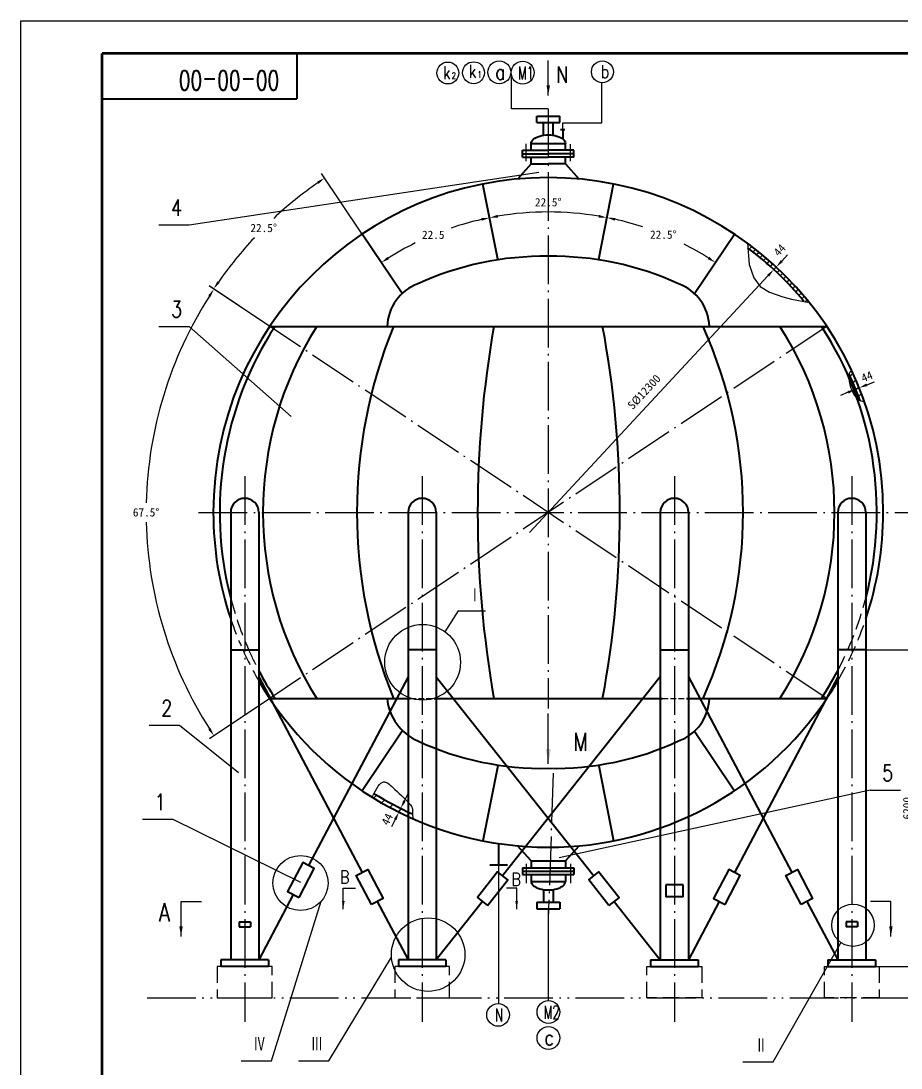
# Model space of a CAD drawing. Header units: millimetres. Extents: x 5127 to 5967, y 2001 to 2595.
# Drawn here: x 5126.9 to 5398.1, y 2271.9 to 2594.7 of the extents above; entities that cross this region are included whole.
import ezdxf

# ---------------------------------------------------------------- set-up
doc = ezdxf.new("R2010")
doc.units = ezdxf.units.MM
for name, pattern in [('CENTER', [19.5, 15, -2, 0.5, -2]), ('DASHED', [7, 5, -2]), ('DIVIDE', [22, 15, -2, 0.5, -2, 0.5, -2])]:
    doc.linetypes.add(name, pattern=pattern)
doc.layers.add('1', color=7, linetype='Continuous', lineweight=40)
for name, color, linetype in [('2', 6, 'Continuous'), ('3', 1, 'CENTER'), ('4', 2, 'DASHED'), ('5', 4, 'DIVIDE'), ('6', 3, 'Continuous')]:
    doc.layers.add(name, color=color, linetype=linetype)
doc.styles.add('HZ', font='txt', dxfattribs={"width": 0.8, "height": 4, "bigfont": 'HZTXT.SHX'})
doc.dimstyles.get("Standard").update_dxf_attribs({"dimtxt": 0.18, "dimasz": 0.18, "dimexe": 0.18, "dimexo": 0.0625, "dimgap": 0.09, "dimtad": 0, "dimtih": 1, "dimtoh": 1, "dimdec": 4, "dimzin": 0, "dimdsep": 46, "dimtxsty": 'Standard', "dimcen": 0.09, "dimadec": 0, "dimazin": 0, "dimtfac": 1, "dimtdec": 4, "dimtofl": 0, "dimtmove": 0, "dimatfit": 3, "dimfxl": 0, "dimtolj": 1, "dimtzin": 0, "dimarcsym": 0})

# ---------------------------------------------------------------- blocks, each defined once
blk = doc.blocks.new('*D357')
at = {"layer": '6', "color": 0, "lineweight": -2}
blk.add_arc((5289.39, 2443.18), 92.62, 80.3276, 99.6724, dxfattribs=at)
at = {"layer": '6', "color": 0}
for points in [[(5273.91, 2534.06), (5273.75, 2534.9), (5271.32, 2534.02)], [(5305.03, 2534.9), (5304.88, 2534.06), (5307.46, 2534.02)]]:
    blk.add_solid(points, dxfattribs=at)
at = {"layer": 'DEFPOINTS', "color": 0}
for p in [(5269.26, 2544.4), (5309.53, 2544.4), (5295.45, 2535.6), (5273.86, 2521.25), (5305.22, 2522.76)]:
    blk.add_point(p, dxfattribs=at)
at = {"layer": '6', "color": 0, "insert": (5289.39, 2538.77), "char_height": 2.55, "attachment_point": 5}
blk.add_mtext('\\A1;22.5%%D', dxfattribs=at)
blk = doc.blocks.new('*D360')
at = {"layer": '6', "color": 0, "lineweight": -2}
blk.add_line((5283.61, 2436.95), (5357.16, 2516.17), dxfattribs=at)
at = {"layer": '6', "color": 0}
blk.add_solid([(5356.85, 2516.46), (5357.47, 2515.88), (5358.89, 2518.04)], dxfattribs=at)
at = {"layer": 'DEFPOINTS', "color": 0}
for p in [(5358.89, 2518.04), (5289.39, 2443.18)]:
    blk.add_point(p, dxfattribs=at)
at = {"layer": '6', "color": 0, "insert": (5318.95, 2480.3), "char_height": 2.55, "attachment_point": 5, "rotation": 47.125}
blk.add_mtext('\\A1;S%%c12300', dxfattribs=at)
blk = doc.blocks.new('*D362')
at = {"layer": '6', "color": 0, "lineweight": -2}
for p, q in [((5203.58, 2500.52), (5184.98, 2512.95)), ((5203.58, 2385.85), (5184.98, 2373.42))]:
    blk.add_line(p, q, dxfattribs=at)
for start, end in [(147.4295, 178.6239), (181.3761, 212.5705)]:
    blk.add_arc((5289.39, 2443.18), 123.88, start, end, dxfattribs=at)
at = {"layer": '6', "color": 0}
for points in [[(5184.64, 2510.1), (5185.35, 2509.64), (5186.39, 2512)], [(5185.35, 2376.73), (5184.64, 2376.26), (5186.39, 2374.36)]]:
    blk.add_solid(points, dxfattribs=at)
at = {"layer": 'DEFPOINTS', "color": 0}
for p in [(5203.58, 2500.52), (5375.2, 2500.52), (5167.9, 2467.35), (5203.58, 2385.85), (5375.2, 2385.85)]:
    blk.add_point(p, dxfattribs=at)
at = {"layer": '6', "color": 0, "insert": (5165.52, 2443.18), "char_height": 2.55, "attachment_point": 5}
blk.add_mtext('\\A1;67.5%%d', dxfattribs=at)
blk = doc.blocks.new('*D363')
at = {"layer": '6', "color": 0, "lineweight": -2}
for p, q in [((5232.06, 2528.99), (5219.57, 2547.67)), ((5203.58, 2500.52), (5184.9, 2513))]:
    blk.add_line(p, q, dxfattribs=at)
for start, end in [(124.9286, 133.021), (136.9129, 145.0714)]:
    blk.add_arc((5289.39, 2443.18), 123.97, start, end, dxfattribs=at)
at = {"layer": '6', "color": 0}
for points in [[(5218.17, 2545.17), (5218.65, 2544.47), (5220.52, 2546.26)], [(5188.1, 2513.92), (5187.4, 2514.4), (5186.31, 2512.06)]]:
    blk.add_solid(points, dxfattribs=at)
at = {"layer": 'DEFPOINTS', "color": 0}
for p in [(5207.65, 2536.39), (5232.06, 2528.99), (5203.58, 2500.52), (5289.39, 2443.18), (5375.2, 2385.85)]:
    blk.add_point(p, dxfattribs=at)
at = {"layer": '6', "color": 0, "insert": (5201.73, 2530.84), "char_height": 2.55, "attachment_point": 5}
blk.add_mtext('\\A1;22.5%%D', dxfattribs=at)
blk = doc.blocks.new('*D364')
at = {"layer": '6', "color": 0, "lineweight": -2}
for start, end in [(71.7068, 77.1731), (57.8269, 63.1609)]:
    blk.add_arc((5289.39, 2443.18), 92.66, start, end, dxfattribs=at)
at = {"layer": '6', "color": 0}
for points in [[(5309.87, 2533.11), (5310.05, 2533.94), (5307.47, 2534.06)], [(5338.96, 2521.97), (5338.5, 2521.25), (5340.87, 2520.22)]]:
    blk.add_solid(points, dxfattribs=at)
at = {"layer": 'DEFPOINTS', "color": 0}
for p in [(5309.53, 2544.4), (5346.73, 2528.99), (5330.37, 2526.28), (5305.22, 2522.76), (5337.18, 2514.7)]:
    blk.add_point(p, dxfattribs=at)
at = {"layer": '6', "color": 0, "insert": (5324.85, 2528.78), "char_height": 2.55, "attachment_point": 5}
blk.add_mtext('\\A1;22.5%%d', dxfattribs=at)
blk = doc.blocks.new('*D368')
at = {"layer": '6', "color": 0, "lineweight": -2}
for p, q in [((5245.07, 2354.24), (5246.21, 2356.53)), ((5243.57, 2350.71), (5241.85, 2351.56)), ((5244.14, 2351.86), (5242.42, 2352.71)), ((5243.94, 2351.96), (5243.37, 2350.81)), ((5242.24, 2348.53), (5241.11, 2346.24))]:
    blk.add_line(p, q, dxfattribs=at)
at = {"layer": '6', "color": 0}
for points in [[(5244.69, 2354.43), (5245.45, 2354.05), (5243.94, 2351.96)], [(5241.86, 2348.71), (5242.62, 2348.34), (5243.37, 2350.81)]]:
    blk.add_solid(points, dxfattribs=at)
at = {"layer": 'DEFPOINTS', "color": 0}
for p in [(5243.37, 2350.81), (5243.57, 2350.71), (5244.14, 2351.86)]:
    blk.add_point(p, dxfattribs=at)
at = {"layer": '6', "color": 0, "insert": (5239.74, 2348.6), "char_height": 2.55, "attachment_point": 5, "rotation": 63.6403}
blk.add_mtext('\\A1;44', dxfattribs=at)
blk = doc.blocks.new('*D369')
at = {"layer": '6', "color": 0, "lineweight": -2}
for start, end in [(102.8277, 108.8459), (116.2535, 122.1723)]:
    blk.add_arc((5289.39, 2443.18), 92.61, start, end, dxfattribs=at)
at = {"layer": '6', "color": 0}
for points in [[(5268.74, 2533.89), (5268.92, 2533.06), (5271.32, 2534.01)], [(5240.31, 2521.21), (5239.85, 2521.93), (5237.94, 2520.18)]]:
    blk.add_solid(points, dxfattribs=at)
at = {"layer": 'DEFPOINTS', "color": 0}
for p in [(5269.26, 2544.4), (5259.62, 2530.88), (5232.06, 2528.99), (5273.86, 2521.25), (5244.33, 2510.62)]:
    blk.add_point(p, dxfattribs=at)
at = {"layer": '6', "color": 0, "insert": (5253.95, 2528.74), "char_height": 2.55, "attachment_point": 5}
blk.add_mtext('\\A1;22.5', dxfattribs=at)
blk = doc.blocks.new('*D388')
at = {"layer": '6', "color": 0, "lineweight": -2}
for p, q in [((5387.24, 2400.83), (5404.66, 2400.83)), ((5402.96, 2398.28), (5402.96, 2305.73)), ((5391.35, 2303.18), (5404.66, 2303.18))]:
    blk.add_line(p, q, dxfattribs=at)
at = {"layer": '6', "color": 0}
for points in [[(5402.53, 2398.28), (5403.38, 2398.28), (5402.96, 2400.83)], [(5402.53, 2305.73), (5403.38, 2305.73), (5402.96, 2303.18)]]:
    blk.add_solid(points, dxfattribs=at)
at = {"layer": 'DEFPOINTS', "color": 0}
for p in [(5387.24, 2400.83), (5391.35, 2303.18), (5402.96, 2303.18)]:
    blk.add_point(p, dxfattribs=at)
at = {"layer": '6', "color": 0, "insert": (5399.98, 2352.01), "char_height": 2.55, "attachment_point": 5, "rotation": 90}
blk.add_mtext('\\A1;6200', dxfattribs=at)
blk = doc.blocks.new('*D391')
at = {"layer": '6', "color": 0, "lineweight": -2}
for p, q in [((5361.36, 2520.67), (5363.1, 2522.53)), ((5358.89, 2518.04), (5359.61, 2518.81)), ((5358.89, 2518.04), (5360.13, 2516.88)), ((5359.61, 2518.81), (5360.85, 2517.65)), ((5357.15, 2516.18), (5355.41, 2514.32))]:
    blk.add_line(p, q, dxfattribs=at)
at = {"layer": '6', "color": 0}
for points in [[(5361.05, 2520.96), (5361.67, 2520.38), (5359.61, 2518.81)], [(5356.84, 2516.47), (5357.46, 2515.89), (5358.89, 2518.04)]]:
    blk.add_solid(points, dxfattribs=at)
at = {"layer": 'DEFPOINTS', "color": 0}
for p in [(5358.89, 2518.04), (5359.61, 2518.81), (5359.61, 2518.81)]:
    blk.add_point(p, dxfattribs=at)
at = {"layer": '6', "color": 0, "insert": (5360.66, 2524.04), "char_height": 2.55, "attachment_point": 5, "rotation": 46.8768}
blk.add_mtext('\\A1;44', dxfattribs=at)
blk = doc.blocks.new('*D392')
at = {"layer": '6', "color": 0, "lineweight": -2}
for p, q in [((5384.18, 2481.06), (5383.51, 2482.74)), ((5385.22, 2481.48), (5384.55, 2483.16)), ((5387.55, 2482.53), (5389.92, 2483.47)), ((5381.77, 2480.22), (5379.4, 2479.27)), ((5384.14, 2481.16), (5385.18, 2481.58))]:
    blk.add_line(p, q, dxfattribs=at)
at = {"layer": '6', "color": 0}
for points in [[(5387.39, 2482.92), (5387.71, 2482.13), (5385.18, 2481.58)], [(5381.61, 2480.61), (5381.93, 2479.82), (5384.14, 2481.16)]]:
    blk.add_solid(points, dxfattribs=at)
at = {"layer": 'DEFPOINTS', "color": 0}
for p in [(5384.18, 2481.06), (5385.18, 2481.58), (5385.22, 2481.48)]:
    blk.add_point(p, dxfattribs=at)
at = {"layer": '6', "color": 0, "insert": (5387.55, 2485.07), "char_height": 2.55, "attachment_point": 5, "rotation": 21.7846}
blk.add_mtext('\\A1;44', dxfattribs=at)

msp = doc.modelspace()

# ---------------------------------------------------------------- hatches: boundary and pattern name
at = {"layer": '2'}
h = msp.add_hatch(dxfattribs=at)
h.set_pattern_fill('ANSI31', color=256, scale=11.143505, style=0)
h.set_pattern_definition([(45, (694.6692, 1060.9133), (-0.984956, 0.984956), [])])
h.paths.add_polyline_path([(5350.73167, 2526.17377), (5350.85221, 2524.76993, -0.058777796), (5368.14979, 2508.22931), (5369.75624, 2507.92591, 0.064122323)])
h = msp.add_hatch(dxfattribs=at)
h.set_pattern_fill('ANSI31', color=256, scale=16.715258, style=0)
h.set_pattern_definition([(45, (694.6692, 1505.8244), (-1.477434, 1.477434), [])])
edge = h.paths.add_edge_path()
edge.add_spline(control_points=[(5382.82072, 2487.01415), (5382.45025, 2486.67808), (5382.22002, 2486.32314), (5382.08573, 2485.94549)], knot_values=[2.063909064, 2.063909064, 2.063909064, 2.063909064, 3.351078038, 3.351078038, 3.351078038, 3.351078038], degree=3, periodic=0)
edge.add_arc((5292.26214, 2444.55948), 98.89934, 19.5311428, 24.7377741, ccw=False)
edge.add_spline(control_points=[(5385.4708, 2477.62343), (5385.83054, 2477.46643), (5386.24107, 2477.38701), (5386.76017, 2477.38172)], knot_values=[12.385918112, 12.385918112, 12.385918112, 12.385918112, 13.783759324, 13.783759324, 13.783759324, 13.783759324], degree=3, periodic=0)
edge.add_arc((5289.39174, 2443.18189), 103.2, 19.3533909, 25.1336482)
h = msp.add_hatch(dxfattribs=at)
h.set_pattern_fill('ANSI31', color=256, scale=22.28701, style=0)
h.set_pattern_definition([(45, (694.6692, 1505.8244), (-1.969912, 1.969912), [])])
edge = h.paths.add_edge_path()
edge.add_spline(control_points=[(5235.69769, 2356.58152), (5235.50582, 2356.22219), (5235.30619, 2355.83469), (5235.09761, 2355.41864)], knot_values=[3.835350603, 3.835350603, 3.835350603, 3.835350603, 4.599611066, 4.599611066, 4.599611066, 4.599611066], degree=3, periodic=0)
edge.add_arc((5289.39174, 2443.18189), 103.2, 238.2572763, 246.213811)
edge.add_spline(control_points=[(5247.76863, 2348.74802), (5247.6319, 2349.35472), (5247.57077, 2349.83858), (5247.54404, 2350.23979)], knot_values=[30.917490205, 30.917490205, 30.917490205, 30.917490205, 33.082798073, 33.082798073, 33.082798073, 33.082798073], degree=3, periodic=0)
edge.add_arc((5289.67831, 2443.18189), 102.04671, 238.0634642, 245.6133633, ccw=False)

# ---------------------------------------------------------------- linework, layer by layer
at = {"layer": '1'}
for p, q in [((5211.93598, 2584.66847), (5211.93598, 2570.66847)), ((5151.93598, 2570.66847), (5211.93598, 2570.66847)), ((5285.82783, 2565.3512), (5292.95565, 2565.3512)), ((5285.82783, 2563.3512), (5285.82783, 2565.3512)), ((5285.82783, 2563.3512), (5292.95565, 2563.3512)), ((5287.89174, 2559.43606), (5287.89174, 2563.3512)), ((5290.89174, 2559.43606), (5290.89174, 2563.3512)), ((5292.95565, 2563.3512), (5292.95565, 2565.3512)), ((5293.18238, 2561.25528), (5294.5437, 2561.25528)), ((5293.83608, 2561.25528), (5293.83608, 2558.32418)), ((5284.12643, 2556.9125), (5294.65705, 2556.9125)), ((5284.12643, 2554.80638), (5284.12643, 2556.9125)), ((5294.65705, 2554.80638), (5294.65705, 2556.9125)), ((5294.65705, 2554.80638), (5294.65705, 2556.9125)), ((5281.49378, 2554.80638), (5289.39174, 2554.80638)), ((5281.49378, 2552.70026), (5281.49378, 2554.80638)), ((5281.49378, 2553.75332), (5289.39174, 2553.75332)), ((5297.2897, 2554.80638), (5289.39174, 2554.80638)), ((5297.2897, 2553.75332), (5289.39174, 2553.75332)), ((5297.2897, 2552.70026), (5297.2897, 2554.80638)), ((5284.12643, 2550.59413), (5279.91419, 2545.94577)), ((5281.49378, 2552.70026), (5289.39174, 2552.70026)), ((5284.12643, 2550.59413), (5284.12643, 2552.70026)), ((5284.12643, 2550.59413), (5289.39174, 2550.59413)), ((5297.2897, 2552.70026), (5289.39174, 2552.70026)), ((5294.65705, 2550.59413), (5289.39174, 2550.59413)), ((5294.65705, 2550.59413), (5294.65705, 2552.70026)), ((5294.65705, 2550.59413), (5298.86929, 2545.94577)), ((5273.86383, 2521.24599), (5269.25842, 2544.39893)), ((5304.91966, 2521.24599), (5309.52506, 2544.39893)), ((5244.33401, 2510.61555), (5232.05689, 2528.98955)), ((5334.44947, 2510.61555), (5346.72659, 2528.98955)), ((5203.58408, 2500.51674), (5375.1994, 2500.51674)), ((5191.54609, 2443.18189), (5191.54609, 2400.83267)), ((5200.21269, 2443.18189), (5200.21269, 2400.83267)), ((5246.20493, 2443.18189), (5246.20493, 2400.83267)), ((5254.87153, 2443.18189), (5254.87153, 2400.83267)), ((5323.91195, 2443.18189), (5323.91195, 2400.83267)), ((5332.57855, 2443.18189), (5332.57855, 2400.83267)), ((5378.57079, 2443.18189), (5378.57079, 2400.83267)), ((5387.23739, 2443.18189), (5387.23739, 2400.83267)), ((5191.54609, 2400.83267), (5200.21269, 2400.83267)), ((5191.54609, 2400.83267), (5191.54609, 2305.28801)), ((5200.21269, 2400.83267), (5200.21269, 2305.28801)), ((5246.20493, 2400.83267), (5246.20493, 2305.28801)), ((5254.87153, 2400.83267), (5246.20493, 2400.83267)), ((5254.87153, 2400.83267), (5254.87153, 2305.28801)), ((5323.91195, 2400.83267), (5323.91195, 2305.28801)), ((5323.91195, 2400.83267), (5332.57855, 2400.83267)), ((5332.57855, 2400.83267), (5332.57855, 2305.28801)), ((5378.57079, 2400.83267), (5378.57079, 2305.28801)), ((5387.23739, 2400.83267), (5378.57079, 2400.83267)), ((5387.23739, 2400.83267), (5387.23739, 2305.28801)), ((5200.21269, 2392.52356), (5232.02935, 2332.17387)), ((5246.20493, 2392.52356), (5215.52101, 2334.32244)), ((5254.87153, 2392.53374), (5303.44116, 2331.16626)), ((5323.91195, 2392.53374), (5275.34232, 2331.16626)), ((5332.57855, 2392.52356), (5364.39522, 2332.17387)), ((5378.57079, 2392.52356), (5346.75413, 2332.17387)), ((5203.58408, 2385.84704), (5246.85252, 2385.84704)), ((5254.22394, 2385.84704), (5324.55954, 2385.84704)), ((5331.93097, 2385.84704), (5375.1994, 2385.84704)), ((5244.33401, 2375.74823), (5232.05689, 2357.37422)), ((5334.44947, 2375.74823), (5346.72659, 2357.37422)), ((5273.86383, 2365.11778), (5269.25842, 2341.96485)), ((5304.91966, 2365.11778), (5309.52506, 2341.96485)), ((5274.03442, 2341.13096), (5274.03442, 2334.50522)), ((5284.12643, 2335.76964), (5279.91419, 2340.418)), ((5294.65705, 2335.76964), (5298.86929, 2340.418)), ((5294.65705, 2335.76964), (5298.86929, 2340.418)), ((5276.79155, 2334.50522), (5271.40345, 2334.50522)), ((5281.49378, 2333.66352), (5281.49378, 2331.5574)), ((5281.49378, 2333.66352), (5297.2897, 2333.66352)), ((5284.12643, 2335.76964), (5284.12643, 2333.66352)), ((5284.12643, 2335.76964), (5294.65705, 2335.76964)), ((5294.65705, 2335.76964), (5294.65705, 2333.66352)), ((5294.65705, 2335.76964), (5294.65705, 2333.66352)), ((5297.2897, 2333.66352), (5297.2897, 2331.5574)), ((5297.2897, 2333.66352), (5297.2897, 2331.5574)), ((5281.49378, 2332.61046), (5297.2897, 2332.61046)), ((5281.49378, 2331.5574), (5297.2897, 2331.5574)), ((5284.12643, 2331.5574), (5284.12643, 2329.45128)), ((5294.65705, 2331.5574), (5294.65705, 2329.45128)), ((5294.65705, 2331.5574), (5294.65705, 2329.45128)), ((5284.12643, 2329.45128), (5294.65705, 2329.45128)), ((5330.93067, 2328.41516), (5325.55983, 2328.41516)), ((5325.55983, 2328.41516), (5325.55983, 2324.65357)), ((5330.93067, 2324.65357), (5330.93067, 2328.41516)), ((5210.84379, 2325.45071), (5200.21391, 2305.28801)), ((5287.89174, 2326.92772), (5287.89174, 2323.01258)), ((5290.89174, 2326.92772), (5290.89174, 2323.01258)), ((5330.93067, 2324.65357), (5325.55983, 2324.65357)), ((5236.70657, 2323.30214), (5246.20371, 2305.28801)), ((5269.11821, 2323.30214), (5254.87153, 2305.30153)), ((5285.82783, 2323.01258), (5292.95565, 2323.01258)), ((5285.82783, 2323.01258), (5285.82783, 2321.01258)), ((5285.82783, 2321.01258), (5292.95565, 2321.01258)), ((5292.95565, 2323.01258), (5292.95565, 2321.01258)), ((5309.66527, 2323.30214), (5323.91195, 2305.30153)), ((5342.07691, 2323.30214), (5332.57977, 2305.28801)), ((5369.07244, 2323.30214), (5378.56957, 2305.28801)), ((5194.15091, 2317.03651), (5197.60787, 2317.03651)), ((5194.15091, 2317.03651), (5194.15091, 2315.45692)), ((5194.15091, 2315.45692), (5197.60787, 2315.45692)), ((5197.60787, 2317.03651), (5197.60787, 2315.45692)), ((5384.63257, 2317.03651), (5381.17562, 2317.03651)), ((5381.17562, 2317.03651), (5381.17562, 2315.45692)), ((5384.63257, 2315.45692), (5381.17562, 2315.45692)), ((5384.63257, 2317.03651), (5384.63257, 2315.45692)), ((5203.2156, 2305.28801), (5188.54318, 2305.28801)), ((5188.54318, 2305.28801), (5188.54318, 2303.18189)), ((5203.2156, 2305.28801), (5203.2156, 2303.18189)), ((5257.87444, 2305.28801), (5243.20202, 2305.28801)), ((5243.20202, 2305.28801), (5243.20202, 2303.18189)), ((5257.87444, 2305.28801), (5257.87444, 2303.18189)), ((5320.90904, 2305.28801), (5320.90904, 2303.18189)), ((5320.90904, 2305.28801), (5335.58146, 2305.28801)), ((5335.58146, 2305.28801), (5335.58146, 2303.18189)), ((5375.56788, 2305.28801), (5375.56788, 2303.18189)), ((5375.56788, 2305.28801), (5390.2403, 2305.28801)), ((5390.2403, 2305.28801), (5390.2403, 2303.18189)), ((5203.2156, 2303.18189), (5188.54318, 2303.18189)), ((5257.87444, 2303.18189), (5243.20202, 2303.18189)), ((5320.90904, 2303.18189), (5335.58146, 2303.18189)), ((5375.56788, 2303.18189), (5390.2403, 2303.18189))]:
    msp.add_line(p, q, dxfattribs=at)
at = {"layer": '1', "color": 7, "const_width": 0.8}
for points in [[(5151.93598, 2584.66847), (5956.93598, 2584.66847)], [(5151.93598, 2584.66847), (5151.93598, 2010.66847)]]:
    msp.add_lwpolyline(points, dxfattribs=at)
at = {"layer": '1'}
for points in [[(5212.61947, 2324.51487), (5217.29548, 2333.38724), (5213.74653, 2335.25764), (5209.07052, 2326.38528)], [(5234.93089, 2322.3663), (5230.25488, 2331.23866), (5233.80383, 2333.10907), (5238.47983, 2324.2367)], [(5270.69185, 2322.05614), (5276.91761, 2329.91895), (5273.77248, 2332.40925), (5267.54672, 2324.54644)], [(5308.09163, 2322.05614), (5301.86587, 2329.91895), (5305.011, 2332.40925), (5311.23676, 2324.54644)], [(5343.85259, 2322.3663), (5348.5286, 2331.23866), (5344.97966, 2333.10907), (5340.30365, 2324.2367)], [(5367.29675, 2322.3663), (5362.62074, 2331.23866), (5366.16969, 2333.10907), (5370.8457, 2324.2367)]]:
    msp.add_lwpolyline(points, close=True, dxfattribs=at)
for centre, radius, start, end in [((5289.39174, 2443.18189), 103.2, 0, 180), ((5289.39174, 2443.18189), 102.14694, 39.5537973, 53.0091946), ((5288.07313, 2429.16236), 92.97115, 89.187345, 114.7017306), ((5290.71035, 2429.16236), 92.97115, 65.2982694, 90.812655), ((5254.2224, 2500.03623), 14.4811, 110.2046547, 178.0984745), ((5324.56108, 2500.03623), 14.4811, 1.9015255, 69.7953453), ((5293.05905, 2443.18189), 104.88435, 146.8626258, 194.5665578), ((5309.10807, 2443.18189), 107.60909, 147.8047088, 212.1952912), ((5381.90468, 2443.18189), 151.45677, 157.7557424, 202.2442576), ((5597.46367, 2443.18189), 329.83364, 169.9894452, 190.0105548), ((4999.82585, 2443.18189), 311.62595, 349.3979735, 10.6020265), ((5210.3391, 2443.18189), 139.09157, 335.6563007, 24.3436993), ((5271.58398, 2443.18189), 105.99887, 327.2550348, 32.7449652), ((5285.72444, 2443.18189), 104.88435, 345.4334422, 33.1373742), ((5292.26214, 2444.55948), 98.89934, 19.5311428, 24.7377741), ((5195.87939, 2443.18189), 4.3333, 0, 180), ((5250.53823, 2443.18189), 4.3333, 0, 180), ((5328.24525, 2443.18189), 4.3333, 0, 180), ((5382.90409, 2443.18189), 4.3333, 0, 180), ((5289.39174, 2443.18189), 103.2, 180, 198.5373179), ((5289.39174, 2443.18189), 103.2, 341.4626821, 0), ((5293.05905, 2443.18189), 104.88435, 207.7206456, 213.1373742), ((5285.72444, 2443.18189), 104.88435, 326.8626258, 332.2793544), ((5289.39174, 2443.18189), 103.2, 210.2155666, 270), ((5289.39174, 2443.18189), 103.2, 326.25, 329.7844334), ((5255.57192, 2387.30259), 15.88946, 185.2559367, 246.4409342), ((5289.39174, 2443.18189), 103.2, 270, 326.25), ((5324.56108, 2386.32755), 14.4811, 290.2046547, 358.0984745), ((5287.55861, 2455.64538), 91.34266, 245.1835918, 271.1499311), ((5291.22487, 2455.64538), 91.34266, 268.8500689, 294.8164082), ((5289.67831, 2443.18189), 102.04671, 238.0634642, 245.6133633)]:
    msp.add_arc(centre, radius, start, end, dxfattribs=at)
at = {"layer": '1', "extrusion": (0, 0, -1)}
msp.add_ellipse((5289.39174, 2556.9125), major_axis=(-5.26531, 0), ratio=0.5, start_param=6.283185307, end_param=9.424777961, dxfattribs=at)
at = {"layer": '1'}
msp.add_ellipse((5289.39174, 2329.45128), major_axis=(-5.26531, 0), ratio=0.5, start_param=6.283185307, end_param=9.424777961, dxfattribs=at)
at = {"layer": '2'}
for p, q in [((5126.93598, 2594.66847), (5966.93598, 2594.66847)), ((5126.93598, 2594.66847), (5966.93598, 2594.66847)), ((5126.93598, 2000.66847), (5126.93598, 2594.66847)), ((5289.39174, 2571.67639), (5289.39174, 2582.48975)), ((5278.07196, 2567.54964), (5278.07388, 2577.35716)), ((5305.90728, 2563.30932), (5305.90728, 2575.62318)), ((5289.39174, 2567.54964), (5278.07184, 2567.54964)), ((5293.86304, 2563.30932), (5305.90728, 2563.30932)), ((5293.86304, 2561.25528), (5293.86304, 2563.30932)), ((5178.77905, 2531.82759), (5286.49036, 2548.05111)), ((5169.41851, 2531.82759), (5178.77905, 2531.82759)), ((5169.41851, 2500.53296), (5178.77905, 2500.53296)), ((5178.77905, 2500.53296), (5210.22303, 2472.77075)), ((5261.63409, 2412.90061), (5257.52963, 2406.42992)), ((5261.63409, 2412.90061), (5270.05858, 2412.90061)), ((5289.39174, 2365.71157), (5289.39174, 2381.20426)), ((5166.38571, 2377.59084), (5175.74625, 2377.59084)), ((5175.74625, 2377.59084), (5193.95565, 2363.01258)), ((5388.51869, 2357.61055), (5292.7797, 2336.68651)), ((5388.51869, 2357.61055), (5397.87924, 2357.61055)), ((5164.36337, 2348.63381), (5173.72391, 2348.63381)), ((5173.72391, 2348.63381), (5213.07762, 2329.17661)), ((5274.03442, 2334.50522), (5274.03442, 2291.83379)), ((5226.22943, 2327.36604), (5229.95565, 2327.36604)), ((5226.22943, 2320.91343), (5226.22943, 2327.36604)), ((5279.663, 2327.36604), (5276.50736, 2327.36604)), ((5279.663, 2320.91343), (5279.663, 2327.36604)), ((5176.24373, 2312.45725), (5176.24373, 2323.30214)), ((5176.24373, 2323.30214), (5182.55501, 2323.30214)), ((5204.12282, 2274.1994), (5219.46562, 2323.3682)), ((5289.39174, 2321.01258), (5289.39174, 2292.71891)), ((5394.96087, 2323.30214), (5388.64959, 2323.30214)), ((5394.96087, 2312.45725), (5394.96087, 2323.30214)), ((5358.70622, 2273.79775), (5379.64314, 2310.72573)), ((5221.83754, 2274.1994), (5241.07903, 2306.10281)), ((5194.76228, 2274.1994), (5204.12282, 2274.1994)), ((5212.477, 2274.1994), (5221.83754, 2274.1994)), ((5349.34568, 2273.79775), (5358.70622, 2273.79775))]:
    msp.add_line(p, q, dxfattribs=at)
msp.add_lwpolyline([(5350.73167, 2526.17377), (5351.29977, 2519.55736), (5352.74892, 2515.45846), (5354.68112, 2512.80623), (5357.57941, 2511.11845), (5361.68534, 2509.67178), (5364.34212, 2508.94845), (5369.75624, 2507.92591)], dxfattribs=at)
for centre, radius in [((5258.43996, 2578.62332), 3.375), ((5266.37407, 2578.70569), 3.375), ((5274.29746, 2578.82887), 3.51135), ((5281.50835, 2578.72597), 3.51135), ((5306.06905, 2578.9943), 3.375), ((5250.67891, 2396.99094), 11.66304), ((5213.07762, 2328.96194), 8.49096), ((5383.27978, 2315.95205), 6.53804), ((5252.37273, 2306.89263), 11.32128), ((5273.94302, 2288.32363), 3.51135), ((5289.44966, 2289.20804), 3.51135), ((5289.44966, 2281.20804), 3.51135)]:
    msp.add_circle(centre, radius, dxfattribs=at)
for points, knots in [([(5382.82072, 2487.01415), (5381.97938, 2486.25092), (5381.5994, 2483.48233), (5383.76534, 2478.19647), (5385.90039, 2477.39048), (5386.76017, 2477.38172)], [2.063909064, 2.063909064, 2.063909064, 2.063909064, 4.987129207, 11.468534401, 13.783759324, 13.783759324, 13.783759324, 13.783759324]), ([(5235.09761, 2355.41864), (5236.57392, 2358.36337), (5238.53815, 2361.25863), (5241.79933, 2358.05008), (5246.86798, 2353.45525), (5247.70988, 2351.82221), (5247.42093, 2350.29086), (5247.76863, 2348.74802)], [3.835350603, 3.835350603, 3.835350603, 3.835350603, 9.244733434, 14.173304288, 21.816182665, 27.576441559, 33.082798073, 33.082798073, 33.082798073, 33.082798073])]:
    msp.add_open_spline(points, degree=3, knots=knots, dxfattribs=at)
for points in [[(5288.8517, 2574.82384), (5289.90169, 2574.82886), (5289.39174, 2571.67639)], [(5290.16547, 2370.22104), (5288.66112, 2370.22823), (5289.39174, 2365.71157)]]:
    msp.add_solid(points, dxfattribs=at)
at = {"layer": '2', "linetype": 'ByBlock'}
for points in [[(5226.66272, 2323.43874), (5225.82028, 2323.44276), (5226.22943, 2320.91343)], [(5279.22971, 2323.43874), (5280.07215, 2323.44276), (5279.663, 2320.91343)], [(5176.78535, 2315.61388), (5175.7323, 2315.61891), (5176.24373, 2312.45725)], [(5394.41926, 2315.61388), (5395.47231, 2315.61891), (5394.96087, 2312.45725)]]:
    msp.add_solid(points, dxfattribs=at)
at = {"layer": '3'}
for p, q in [((5289.39174, 2567.54964), (5289.39174, 2382.7884)), ((5282.54684, 2551.48006), (5282.54684, 2556.83059)), ((5296.23664, 2551.48006), (5296.23664, 2556.65632)), ((5375.1994, 2385.84704), (5203.58408, 2500.51674)), ((5375.1994, 2500.51674), (5203.58408, 2385.84704)), ((5195.87939, 2454.31951), (5195.87939, 2286.18189)), ((5250.53823, 2454.31951), (5250.53823, 2286.18189)), ((5328.24525, 2454.31951), (5328.24525, 2286.18189)), ((5382.90409, 2454.31951), (5382.90409, 2286.18189)), ((5181.63948, 2443.18189), (5404.45548, 2443.18189)), ((5290.89099, 2362.78987), (5289.39174, 2318.01258)), ((5282.54684, 2334.88372), (5282.54684, 2328.89625)), ((5296.23664, 2334.88372), (5296.23664, 2328.89625)), ((5296.23664, 2334.88372), (5296.23664, 2328.89625))]:
    msp.add_line(p, q, dxfattribs=at)
at = {"layer": '4', "ltscale": 0.35}
for p, q in [((5246.92347, 2385.84704), (5254.22394, 2385.84704)), ((5324.6305, 2385.84704), (5331.93097, 2385.84704))]:
    msp.add_line(p, q, dxfattribs=at)
at = {"layer": '4'}
for points in [[(5188.54318, 2303.18189), (5187.42883, 2303.18189), (5187.42883, 2293.5343), (5204.32995, 2293.5343), (5204.32995, 2303.18189), (5203.2156, 2303.18189)], [(5335.58146, 2303.18189), (5336.69581, 2303.18189), (5336.69581, 2293.5343), (5319.79469, 2293.5343), (5319.79469, 2303.18189), (5320.90904, 2303.18189)], [(5390.2403, 2303.18189), (5391.35466, 2303.18189), (5391.35466, 2293.5343), (5374.45353, 2293.5343), (5374.45353, 2303.18189), (5375.56788, 2303.18189)]]:
    msp.add_lwpolyline(points, dxfattribs=at)
msp.add_lwpolyline([(5242.08767, 2293.5343), (5258.98879, 2293.5343), (5258.98879, 2303.18189), (5242.08767, 2303.18189)], close=True, dxfattribs=at)
for centre, radius, start, end in [((5293.05905, 2443.18189), 104.88435, 194.5665578, 203.8141105), ((5285.72444, 2443.18189), 104.88435, 332.2793544, 345.4334422), ((5289.39174, 2443.18189), 103.2, 198.5373179, 203.4989785), ((5289.39174, 2443.18189), 103.2, 329.7844334, 341.4626821), ((5289.39174, 2443.18189), 103.2, 204.2274907, 210.2155666), ((5293.05905, 2443.18189), 104.88435, 203.8141105, 207.7206456)]:
    msp.add_arc(centre, radius, start, end, dxfattribs=at)
at = {"layer": '5'}
msp.add_line((5165.80465, 2293.5343), (5400.95565, 2293.5343), dxfattribs=at)

# ---------------------------------------------------------------- texts
at = {"layer": '2', "style": 'HZ', "width": 0.7}
msp.add_text('00-00-00', height=6, rotation=180, dxfattribs=at).set_placement((5206.506, 2579.32182))
at = {"layer": '2', "style": 'HZ'}
for s, height, width, p in [('k', 4, 0.8, (5256.9551, 2576.77372)), ('2', 2, 0.8, (5259.60675, 2576.80296)), ('k', 4, 0.8, (5264.8892, 2577.17142)), ('1', 2, 0.8, (5267.54086, 2577.17142)), ('a', 4.725, 0.8, (5273.07958, 2576.55592)), ('M1', 4, 0.65, (5280.04047, 2576.66009)), ('N', 5, 0.8, (5291.8246, 2575.61362)), ('b', 4, 0.8, (5305.59745, 2577.08127)), ('4', 5, 0.8, (5173.16993, 2534.60366)), ('3', 5, 0.8, (5173.16993, 2503.30902)), ('Ⅰ', 4.4574, 0.8, (5265.01037, 2415.39907)), ('2', 5, 0.8, (5170.13713, 2380.36691)), ('M', 5.57175, 0.8, (5297.08551, 2369.66228)), ('5', 5, 0.8, (5392.27012, 2360.38662)), ('1', 5, 0.8, (5168.11479, 2351.40987)), ('B', 4, 0.8, (5225.23942, 2328.77958)), ('B', 4, 0.8, (5278.06642, 2328.10707)), ('A', 5.57175, 0.8, (5169.47892, 2317.13882)), ('N', 4, 0.65, (5273.01662, 2286.25775)), ('M2', 4, 0.65, (5287.98179, 2287.14215)), ('c', 4.725, 0.8, (5288.23179, 2278.93508)), ('Ⅳ', 4.68027, 0.8, (5198.5137, 2276.97546)), ('Ⅲ', 4.68027, 0.8, (5216.22842, 2276.97546)), ('Ⅱ', 4.68027, 0.8, (5353.0971, 2276.57382))]:
    msp.add_text(s, height=height, dxfattribs=dict(at, width=width)).set_placement(p)

# ---------------------------------------------------------------- dimensions: what is measured, and where the dimension line sits
at = {"layer": '6'}
for base, line1, line2, text, override, picture, middle in [((5207.65179, 2536.38843), ((5289.39174, 2443.18189), (5232.05689, 2528.98955)), ((5375.1994, 2385.84704), (5203.58408, 2500.51674)), '22.5%%D', {"dimscale": 0.85, "dimtxt": 3, "dimasz": 3, "dimexe": 2, "dimexo": 0, "dimgap": 2, "dimtad": 1, "dimtoh": 0, "dimcen": 0, "dimdle": 10, "dimadec": 4, "dimtofl": 1}, '*D363', (5201.73081, 2530.84282)), ((5259.62375, 2530.87557), ((5273.86383, 2521.24599), (5269.25842, 2544.39893)), ((5244.33401, 2510.61555), (5232.05689, 2528.98955)), '22.5', {"dimscale": 0.85, "dimtxt": 3, "dimasz": 3, "dimexe": 2, "dimexo": 0, "dimgap": 2, "dimtad": 1, "dimtoh": 0, "dimcen": 0, "dimdle": 10, "dimadec": 4, "dimtofl": 1}, '*D369', (5253.95204, 2528.74089)), ((5295.44906, 2535.59875), ((5305.22127, 2522.76229), (5309.52506, 2544.39893)), ((5273.86383, 2521.24599), (5269.25842, 2544.39893)), '22.5%%D', {"dimscale": 0.85, "dimtxt": 3, "dimasz": 3, "dimexe": 2, "dimexo": 0, "dimgap": 2, "dimtad": 1, "dimtoh": 0, "dimcen": 0, "dimdle": 10, "dimadec": 4, "dimtofl": 1, "dimtmove": 2}, '*D357', (5289.39174, 2538.77205)), ((5330.37208, 2526.28179), ((5337.17793, 2514.69898), (5346.72659, 2528.98955)), ((5305.22127, 2522.76229), (5309.52506, 2544.39893)), '22.5%%d', {"dimscale": 0.85, "dimtxt": 3, "dimasz": 3, "dimexe": 2, "dimexo": 0, "dimgap": 2, "dimtad": 1, "dimtoh": 0, "dimcen": 0, "dimdle": 10, "dimadec": 4, "dimtofl": 1}, '*D364', (5324.84934, 2528.78411)), ((5167.89627, 2467.34884), ((5375.1994, 2500.51674), (5203.58408, 2385.84704)), ((5375.1994, 2385.84704), (5203.58408, 2500.51674)), '67.5%%d', {"dimscale": 0.85, "dimtxt": 3, "dimasz": 3, "dimexe": 2, "dimexo": 0, "dimgap": 2, "dimtad": 1, "dimtoh": 0, "dimcen": 0, "dimdle": 10, "dimadec": 4, "dimtofl": 1}, '*D362', (5165.51603, 2443.18189))]:
    dim = msp.add_angular_dim_2l(base=base, line1=line1, line2=line2, text=text, dimstyle='Standard', override=override, dxfattribs=at)
    dim.commit()
    dim.dimension.update_dxf_attribs({"geometry": picture, "text_midpoint": middle})
for base, p1, p2, angle, picture, middle in [((5359.6125, 2518.80784), (5358.89265, 2518.03922), (5359.6125, 2518.80784), 46.8768251, '*D391', (5360.66363, 2524.0421)), ((5385.18219, 2481.58035), (5384.17783, 2481.06406), (5385.22178, 2481.48128), 21.7845942, '*D392', (5387.55253, 2485.07361)), ((5243.37281, 2350.81011), (5244.13912, 2351.85986), (5243.57041, 2350.71219), 243.6402952, '*D368', (5239.7427, 2348.60122))]:
    dim = msp.add_linear_dim(base=base, p1=p1, p2=p2, angle=angle, text='44', dimstyle='Standard', override={"dimscale": 0.85, "dimtxt": 3, "dimasz": 3, "dimexe": 2, "dimexo": 0, "dimgap": 2, "dimtad": 1, "dimtih": 0, "dimtoh": 0, "dimcen": 0, "dimdle": 10, "dimtofl": 1, "dimtmove": 2}, dxfattribs=at)
    dim.commit()
    dim.dimension.update_dxf_attribs({"geometry": picture, "text_midpoint": middle, "dimtype": 161})
dim = msp.add_radius_dim(center=(5289.39174, 2443.18189), mpoint=(5358.89265, 2518.03922), text='S%%c12300', dimstyle='Standard', override={"dimscale": 0.85, "dimtxt": 3, "dimasz": 3, "dimexe": 2, "dimexo": 0, "dimgap": 2, "dimtad": 1, "dimtih": 0, "dimtoh": 0, "dimcen": 0, "dimdle": 10, "dimtofl": 1, "dimtmove": 2}, dxfattribs=at)
dim.commit()
dim.dimension.update_dxf_attribs({"geometry": '*D360', "text_midpoint": (5318.94547, 2480.29992), "dimtype": 164})
dim = msp.add_linear_dim(base=(5402.95565, 2303.18189), p1=(5387.23739, 2400.83267), p2=(5391.35466, 2303.18189), angle=90, text='6200', dimstyle='Standard', override={"dimscale": 0.85, "dimtxt": 3, "dimasz": 3, "dimexe": 2, "dimexo": 0, "dimgap": 2, "dimtad": 1, "dimtih": 0, "dimtoh": 0, "dimcen": 0, "dimdle": 10, "dimadec": 2, "dimtofl": 1, "dimtmove": 2}, dxfattribs=at)
dim.commit()
dim.dimension.update_dxf_attribs({"geometry": '*D388', "text_midpoint": (5399.98065, 2352.00728)})

doc.saveas('drawing.dxf')
